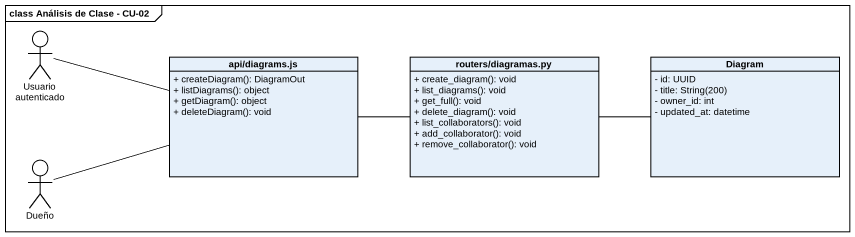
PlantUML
@startuml
mainframe class Análisis de Clase - CU-02
allowmixing
hide circle
hide empty members
skinparam classAttributeIconSize 0
actor "Usuario autenticado" as Usuario_autenticado
class "api/diagrams.js" as api_diagrams_js {
  + createDiagram(): DiagramOut
  + listDiagrams(): object
  + getDiagram(): object
  + deleteDiagram(): void
}
class "routers/diagramas.py" as routers_diagramas_py {
  + create_diagram(): void
  + list_diagrams(): void
  + get_full(): void
  + delete_diagram(): void
  + list_collaborators(): void
  + add_collaborator(): void
  + remove_collaborator(): void
}
class Diagram {
  - id: UUID
  {field} - title: String(200)
  - owner_id: int
  - updated_at: datetime
}
actor Dueño
Usuario_autenticado -right- api_diagrams_js
api_diagrams_js -right- routers_diagramas_py
routers_diagramas_py -right- Diagram
Dueño -right- api_diagrams_js
@enduml
